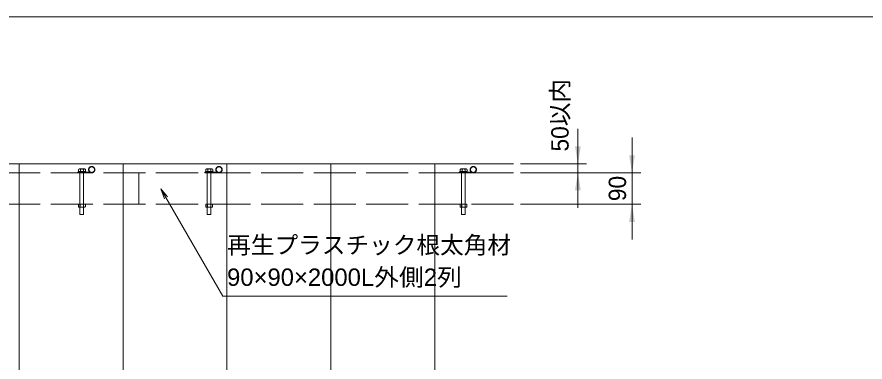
# Model space of a CAD drawing. Units: millimetres at full size, sheet at 1:20; details may follow other scales. Extents: x 200 to 8200, y 200 to 5740.
# Drawn here: x 3664 to 6084, y 4756 to 5740 of the extents above; entities that cross this region are included whole.
import ezdxf
from ezdxf.enums import TextEntityAlignment as Align

# ---------------------------------------------------------------- set-up
doc = ezdxf.new("R2010")
doc.units = ezdxf.units.MM
doc.header["$LTSCALE"] = 20
doc.linetypes.add('DASHED', pattern=[7.5, 6, -1.5])
for name, color, linetype, lineweight in [('ボルト', 7, 'DASHED', 18), ('図面枠-A3', 7, 'Continuous', 20), ('寸法', 7, 'Continuous', 13), ('引出線', 7, 'Continuous', 13), ('破線', 7, 'DASHED', 9), ('階段本体', 7, 'Continuous', 18)]:
    doc.layers.add(name, color=color, linetype=linetype, lineweight=lineweight)
doc.layers.add('文字', color=7, linetype='Continuous')
doc.styles.add('ＭＳ Ｐゴシック', font='')
doc.styles.get('ＭＳ Ｐゴシック').set_extended_font_data('MS PGothic')

# ---------------------------------------------------------------- blocks, each defined once
blk = doc.blocks.new('filled_arrow')
at = {"color": 0, "linetype": 'Continuous', "lineweight": -2}
blk.add_solid([(7.5, 1.25), (0, 0), (7.5, -1.25)], dxfattribs=at)
blk = doc.blocks.new('open_arrow')
at = {"color": 0, "linetype": 'Continuous', "lineweight": -2}
blk.add_lwpolyline([(7.5, 1.25), (0, 0), (7.5, -1.25)], dxfattribs=at)

msp = doc.modelspace()

# ---------------------------------------------------------------- linework, layer by layer
at = {"layer": 'ボルト'}
for p, q in [((3839.57, 5297.88), (3839.57, 5299.88)), ((3839.57, 5299.88), (3860.57, 5299.88)), ((3840.26, 5299.88), (3840.26, 5305.28)), ((3843.1, 5306.88), (3857.04, 5306.88)), ((3845.82, 5299.88), (3845.82, 5305.28)), ((3854.32, 5299.88), (3854.32, 5305.28)), ((3859.88, 5299.88), (3859.88, 5305.28)), ((4202.67, 5297.88), (4202.67, 5299.88)), ((4202.67, 5299.88), (4223.67, 5299.88)), ((4203.37, 5299.88), (4203.37, 5305.28)), ((4206.2, 5306.88), (4220.14, 5306.88)), ((4208.92, 5299.88), (4208.92, 5305.28)), ((4217.42, 5299.88), (4217.42, 5305.28)), ((4222.98, 5299.88), (4222.98, 5305.28)), ((4928.35, 5297.88), (4928.35, 5299.88)), ((4928.35, 5299.88), (4949.35, 5299.88)), ((4929.04, 5299.88), (4929.04, 5305.28)), ((4931.88, 5306.88), (4945.82, 5306.88)), ((4934.6, 5299.88), (4934.6, 5305.28)), ((4943.1, 5299.88), (4943.1, 5305.28)), ((4948.66, 5299.88), (4948.66, 5305.28)), ((3837.87, 5297.88), (3845.87, 5297.88)), ((3837.87, 5297.88), (3837.87, 5296.88)), ((3837.87, 5296.88), (3854.32, 5296.88)), ((3837.87, 5296.88), (3837.87, 5295.88)), ((3877.87, 5295.88), (3837.87, 5295.88)), ((3837.87, 5295.88), (3845.87, 5295.88)), ((3844.32, 5296.88), (3844.32, 5176.88)), ((3868.46, 5297.88), (3854.32, 5297.88)), ((3877.86, 5296.88), (3854.32, 5296.88)), ((3854.32, 5296.88), (3854.32, 5176.88)), ((4200.98, 5297.88), (4208.98, 5297.88)), ((4200.98, 5297.88), (4200.98, 5296.88)), ((4200.98, 5296.88), (4217.42, 5296.88)), ((4200.98, 5296.88), (4200.98, 5295.88)), ((4240.98, 5295.88), (4200.98, 5295.88)), ((4200.98, 5295.88), (4208.98, 5295.88)), ((4207.42, 5296.88), (4207.42, 5176.88)), ((4231.56, 5297.88), (4217.42, 5297.88)), ((4240.96, 5296.88), (4217.42, 5296.88)), ((4217.42, 5296.88), (4217.42, 5176.88)), ((4926.65, 5297.88), (4934.65, 5297.88)), ((4926.65, 5297.88), (4926.65, 5296.88)), ((4926.65, 5296.88), (4943.1, 5296.88)), ((4926.65, 5296.88), (4926.65, 5295.88)), ((4966.65, 5295.88), (4926.65, 5295.88)), ((4926.65, 5295.88), (4934.65, 5295.88)), ((4933.1, 5296.88), (4933.1, 5176.88)), ((4957.24, 5297.88), (4943.1, 5297.88)), ((4966.64, 5296.88), (4943.1, 5296.88)), ((4943.1, 5296.88), (4943.1, 5176.88)), ((3839.96, 5205.88), (3859.59, 5205.88)), ((3839.96, 5205.88), (3839.96, 5198.88)), ((3845.19, 5197.84), (3845.19, 5205.87)), ((3854.68, 5205.88), (3854.68, 5199.88)), ((3859.59, 5205.88), (3859.59, 5198.88)), ((4203.06, 5205.88), (4222.69, 5205.88)), ((4203.06, 5205.88), (4203.06, 5198.88)), ((4208.3, 5197.84), (4208.3, 5205.87)), ((4217.79, 5205.88), (4217.79, 5199.88)), ((4222.69, 5205.88), (4222.69, 5198.88)), ((4928.74, 5205.88), (4948.37, 5205.88)), ((4928.74, 5205.88), (4928.74, 5198.88)), ((4933.97, 5197.84), (4933.97, 5205.87)), ((4943.46, 5205.88), (4943.46, 5199.88)), ((4948.37, 5205.88), (4948.37, 5198.88)), ((3840.96, 5197.88), (3839.96, 5198.88)), ((3840.96, 5197.88), (3858.59, 5197.88)), ((3858.59, 5197.88), (3859.59, 5198.88)), ((4204.06, 5197.88), (4203.06, 5198.88)), ((4204.06, 5197.88), (4221.69, 5197.88)), ((4221.69, 5197.88), (4222.69, 5198.88)), ((4929.74, 5197.88), (4928.74, 5198.88)), ((4929.74, 5197.88), (4947.37, 5197.88)), ((4947.37, 5197.88), (4948.37, 5198.88)), ((3854.32, 5176.88), (3844.32, 5176.88)), ((4217.42, 5176.88), (4207.42, 5176.88)), ((4943.1, 5176.88), (4933.1, 5176.88))]:
    msp.add_line(p, q, dxfattribs=at)
for points in [[(3860.57, 5299.88), (3860.57, 5297.88), (3839.57, 5297.88)], [(4223.67, 5299.88), (4223.67, 5297.88), (4202.67, 5297.88)], [(4949.35, 5299.88), (4949.35, 5297.88), (4928.35, 5297.88)]]:
    msp.add_lwpolyline(points, dxfattribs=at)
for centre, radius in [((3877.87, 5304.88), 9), ((3877.87, 5304.88), 8), ((3877.87, 5304.88), 8), ((4240.98, 5304.88), 9), ((4240.98, 5304.88), 8), ((4240.98, 5304.88), 8), ((4966.65, 5304.88), 9), ((4966.65, 5304.88), 8), ((4966.65, 5304.88), 8)]:
    msp.add_circle(centre, radius, dxfattribs=at)
for centre, radius, start, end in [((3868.89, 5299.41), 2.59, 255.71412, 18.85631), ((4232, 5299.41), 2.59, 255.71412, 18.85631), ((4957.67, 5299.41), 2.59, 255.71412, 18.85631), ((3868.84, 5299.65), 1.81, 257.91437, 355.75136), ((4231.94, 5299.65), 1.81, 257.91437, 355.75136), ((4957.62, 5299.65), 1.81, 257.91437, 355.75136), ((3852.68, 5199.88), 2, 270, 0), ((3856.68, 5199.88), 2, 180, 270), ((4215.79, 5199.88), 2, 270, 0), ((4219.79, 5199.88), 2, 180, 270), ((4941.46, 5199.88), 2, 270, 0), ((4945.46, 5199.88), 2, 180, 270)]:
    msp.add_arc(centre, radius, start, end, dxfattribs=at)
for centre, major_axis, start_param, end_param in [((3843.58, 5303.1), (4.04, 0), 1.6887973, 2.5318742), ((3843.14, 5304.08), (2.97, 0), 0.4414906, 1.5829156), ((3850.07, 5301.08), (6.16, 0), 1.5707963, 2.3318087), ((3850.07, 5301.08), (-6.16, 0), 3.9513766, 4.712389), ((3857, 5304.08), (-2.97, 0), 4.7002697, 5.8416947), ((3856.56, 5303.1), (-4.04, 0), 3.7513111, 4.594388), ((4206.68, 5303.1), (4.04, 0), 1.6887973, 2.5318742), ((4206.24, 5304.08), (2.97, 0), 0.4414906, 1.5829156), ((4213.17, 5301.08), (6.16, 0), 1.5707963, 2.3318087), ((4213.17, 5301.08), (-6.16, 0), 3.9513766, 4.712389), ((4220.11, 5304.08), (-2.97, 0), 4.7002697, 5.8416947), ((4219.67, 5303.1), (-4.04, 0), 3.7513111, 4.594388), ((4932.35, 5303.1), (4.04, 0), 1.6887973, 2.5318742), ((4931.91, 5304.08), (2.97, 0), 0.4414906, 1.5829156), ((4938.85, 5301.08), (6.16, 0), 1.5707963, 2.3318087), ((4938.85, 5301.08), (-6.16, 0), 3.9513766, 4.712389), ((4945.78, 5304.08), (-2.97, 0), 4.7002697, 5.8416947), ((4945.34, 5303.1), (-4.04, 0), 3.7513111, 4.594388)]:
    msp.add_ellipse(centre, major_axis=major_axis, ratio=0.9411, start_param=start_param, end_param=end_param, dxfattribs=at)
at = {"layer": '図面枠-A3'}
msp.add_lwpolyline([(200, 200), (8200, 200), (8200, 5740), (200, 5740)], close=True, dxfattribs=at)
at = {"layer": '寸法'}
for p, q in [((5265.04, 5420.96), (5265.04, 5195.96)), ((5419.46, 5395.96), (5419.46, 5105.96)), ((5101.11, 5320.96), (5290.04, 5320.96)), ((5101.11, 5295.96), (5290.04, 5295.96)), ((5101.11, 5295.96), (5444.46, 5295.96)), ((5101.11, 5205.96), (5444.46, 5205.96))]:
    msp.add_line(p, q, dxfattribs=at)
at = {"layer": '引出線'}
msp.add_lwpolyline([(4074.92, 5250.45), (4251.86, 4943.99), (5055.2, 4943.99), (5063.2, 4943.99)], dxfattribs=at)
at = {"layer": '破線'}
for p, q in [((5081.11, 5295.88), (2187.36, 5295.88)), ((4012, 5205.88), (4012, 5295.88)), ((5081.11, 5205.88), (2187.36, 5205.88))]:
    msp.add_line(p, q, dxfattribs=at)
at = {"layer": '階段本体'}
for p, q in [((5081.11, 5320.96), (2187.36, 5320.96)), ((3670.51, 3820.96), (3670.51, 5320.96)), ((3967.14, 3820.96), (3967.14, 5320.96)), ((4263.78, 3820.96), (4263.78, 5320.96)), ((4560.41, 3820.96), (4560.41, 5320.96)), ((4857.05, 3820.96), (4857.05, 5320.96))]:
    msp.add_line(p, q, dxfattribs=at)

# ---------------------------------------------------------------- block references
at = {"layer": '寸法', "xscale": 6.67, "yscale": 6.67}
for p, rotation in [((5265.04, 5320.96), 90), ((5419.46, 5295.96), 90), ((5265.04, 5295.96), 270), ((5419.46, 5205.96), 270)]:
    msp.add_blockref('filled_arrow', p, dxfattribs=dict(at, rotation=rotation))
at = {"layer": '引出線', "xscale": 4, "yscale": 4, "rotation": 300}
msp.add_blockref('open_arrow', (4074.92, 5250.45), dxfattribs=at)

# ---------------------------------------------------------------- texts
at = {"layer": '寸法', "style": 'ＭＳ Ｐゴシック'}
for s, p in [('50以内', (5213.84, 5460)), ('90', (5377.69, 5250.96))]:
    msp.add_text(s, height=49.49, rotation=90, dxfattribs=at).set_placement(p, align=Align.MIDDLE_CENTER)
at = {"layer": '文字', "style": 'ＭＳ Ｐゴシック'}
msp.add_text('再生プラスチック根太角材', height=49.49, dxfattribs=at).set_placement((4264.27, 5050.39), align=Align.BOTTOM_LEFT)
at = {"layer": '文字', "style": 'ＭＳ Ｐゴシック', "width": 1.05}
msp.add_text('90×90×2000L外側2列', height=49.49, dxfattribs=at).set_placement((4263.98, 4958.54), align=Align.BOTTOM_LEFT)

doc.saveas('drawing.dxf')
